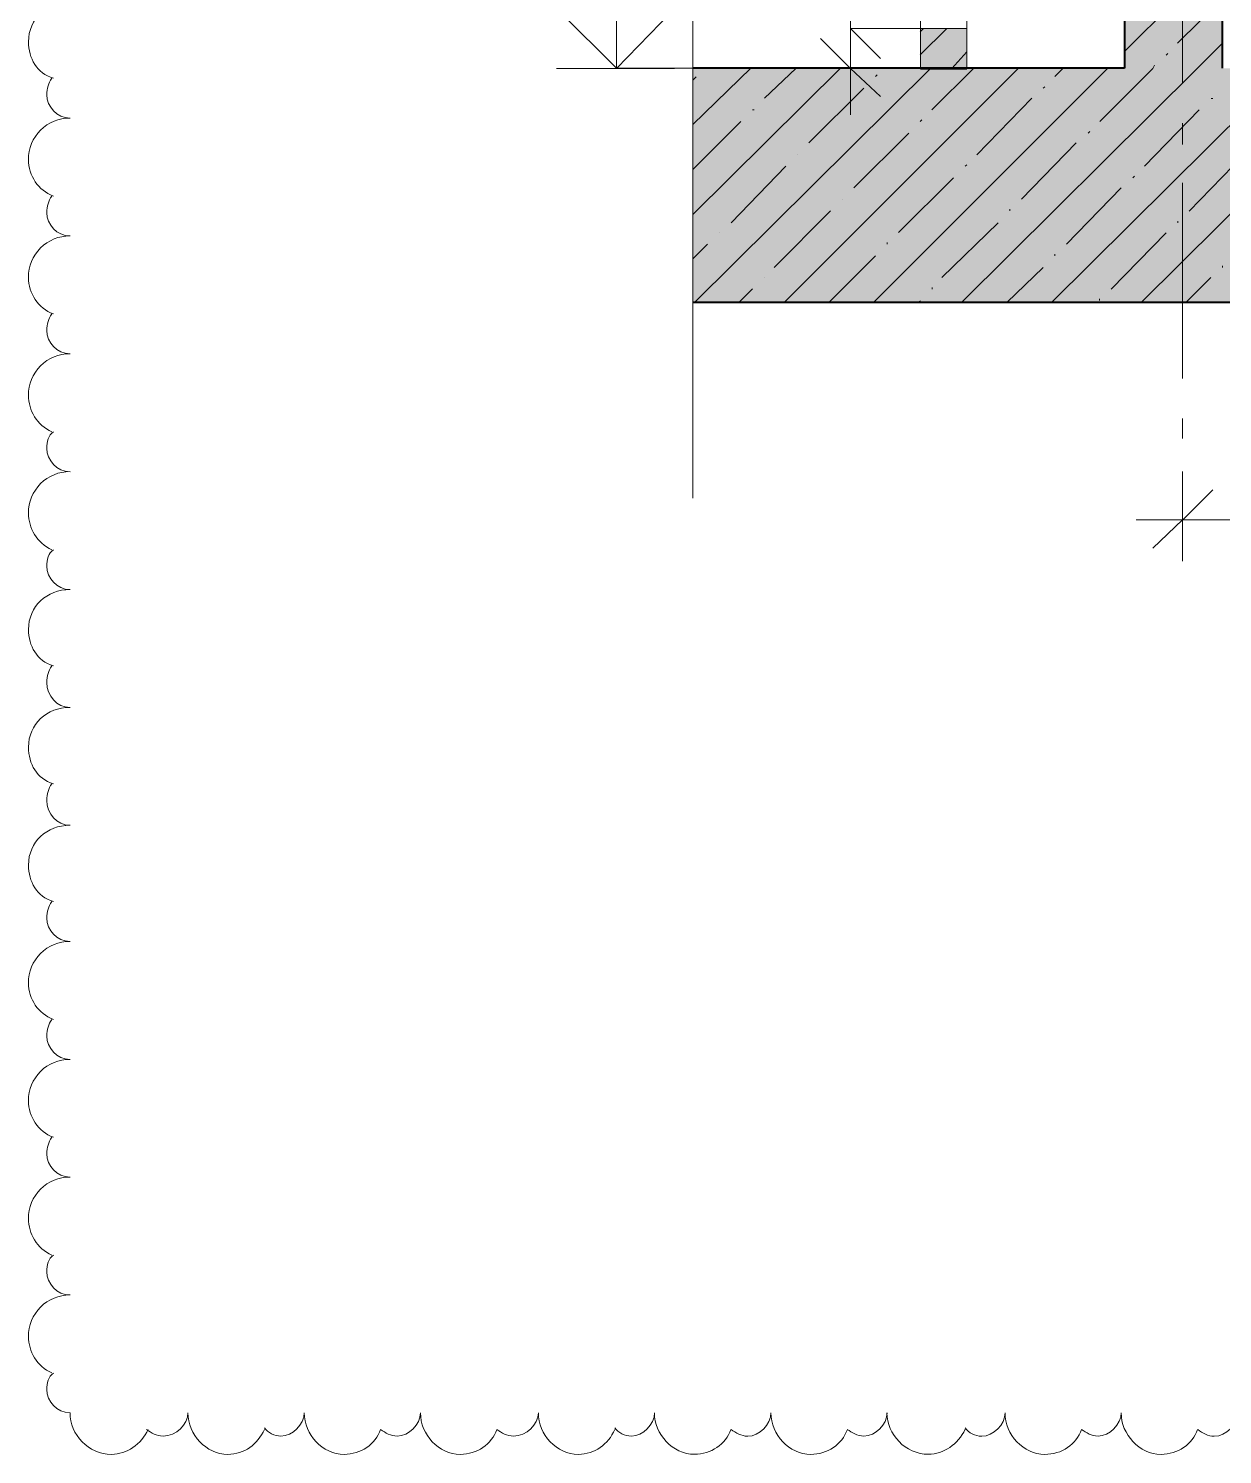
# Model space of a CAD drawing. Header units: millimetres. Extents: x -401725 to 250493, y 305116 to 802890.
# Drawn here: x -375110.133 to -375108.935, y 508964.084 to 508965.515 of the extents above; entities that cross this region are included whole.
import ezdxf

# ---------------------------------------------------------------- set-up
doc = ezdxf.new("R2010")
doc.units = ezdxf.units.MM
doc.layers.add('PDF _Геометрия', color=7, linetype='Continuous', true_color=0x1d1d1d)
doc.layers.add('PDF _Сплошная заливка', color=7, linetype='Continuous', true_color=0xffffff)

msp = doc.modelspace()

# ---------------------------------------------------------------- hatches: boundary and pattern name
at = {"layer": 'PDF _Сплошная заливка', "transparency": 33554559}
h = msp.add_hatch(color=256, dxfattribs=at)
h.paths.add_polyline_path([(-375105.6493, 508965.2415), (-375105.6493, 508965.4755), (-375109.4664, 508965.4755), (-375109.4664, 508965.2415)])
h.paths.add_polyline_path([(-375105.491, 508965.2415), (-375105.491, 508965.4755), (-375105.6293, 508965.4755), (-375105.6293, 508965.2415)])

# ---------------------------------------------------------------- linework, layer by layer
at = {"layer": 'PDF _Геометрия', "color": 7, "lineweight": 9}
for points in [[(-375109.4665, 508965.0439), (-375109.4665, 508966.9338)], [(-375109.3548, 508966.3422), (-375109.3081, 508966.3422), (-375109.3081, 508965.4689)], [(-375109.238, 508966.3537), (-375109.1913, 508966.3537), (-375109.1913, 508965.4754)], [(-375109.238, 508965.5153), (-375109.238, 508966.342)], [(-375109.1913, 508966.3537), (-375109.1913, 508966.342), (-375109.1913, 508965.5154)], [(-375109.0332, 508965.4756), (-375109.0332, 508966.3539)], [(-375109.3081, 508965.6738), (-375109.3081, 508965.5139)], [(-375108.9748, 508965.4604), (-375108.9748, 508965.6571)], [(-375109.5431, 508965.4755), (-375109.5431, 508965.5939)], [(-375109.3081, 508965.5621), (-375109.3081, 508965.4287)], [(-375109.3081, 508965.5139), (-375109.3081, 508965.4955)], [(-375109.238, 508965.5154), (-375109.1913, 508965.5154)], [(-375109.238, 508965.4754), (-375109.238, 508965.5153)], [(-375109.1913, 508965.5154), (-375109.1913, 508965.4754)], [(-375108.9348, 508965.5155), (-375108.9348, 508965.5105)], [(-375108.9348, 508965.5105), (-375108.9348, 508965.4755)], [(-375109.4847, 508965.4754), (-375109.6031, 508965.4754)], [(-375109.3931, 508965.4755), (-375109.5432, 508965.4755)], [(-375109.4663, 508965.4754), (-375109.238, 508965.4754)], [(-375109.3247, 508965.4753), (-375109.3931, 508965.4753)], [(-375109.3081, 508965.4754), (-375109.3548, 508965.4754)], [(-375109.308, 508965.4754), (-375109.238, 508965.4754)], [(-375109.1913, 508965.4754), (-375109.238, 508965.4754)], [(-375109.1915, 508965.4756), (-375109.0332, 508965.4756)], [(-375108.9748, 508965.3988), (-375108.9748, 508965.4205)], [(-375108.9748, 508965.1639), (-375108.9748, 508965.3604)], [(-375108.9748, 508965.1038), (-375108.9748, 508965.1238)], [(-375107.6547, 508965.0705), (-375107.6547, 508965.0221), (-375109.0214, 508965.0221)], [(-375108.9748, 508964.9805), (-375108.9748, 508965.0221), (-375108.9748, 508965.0705)]]:
    msp.add_lwpolyline(points, dxfattribs=at)
at = {"layer": 'PDF _Геометрия', "color": 7, "lineweight": 40}
for points in [[(-375109.0332, 508966.7089), (-375109.0332, 508965.4755)], [(-375108.9348, 508965.4755), (-375108.9348, 508966.7089)], [(-375109.0332, 508965.4756), (-375109.4665, 508965.4756)], [(-375109.238, 508965.4754), (-375109.1913, 508965.4754)], [(-375109.4665, 508965.2406), (-375105.648, 508965.2406)]]:
    msp.add_lwpolyline(points, dxfattribs=at)
at = {"layer": 'PDF _Геометрия', "lineweight": 9}
for points in [[(-375109.0332, 508965.4922), (-375108.9348, 508965.5905)], [(-375108.9798, 508965.5006), (-375108.9348, 508965.5455)], [(-375109.2381, 508965.5121), (-375109.2347, 508965.5155)], [(-375109.2381, 508965.4888), (-375109.2114, 508965.5155)], [(-375108.9598, 508965.4755), (-375108.9348, 508965.5006)], [(-375109.2063, 508965.4754), (-375109.1913, 508965.492)], [(-375108.9914, 508965.4887), (-375108.9897, 508965.4904)], [(-375109.4664, 508965.3288), (-375109.3181, 508965.4756)], [(-375109.4663, 508965.4189), (-375109.4081, 508965.4755)], [(-375109.4646, 508965.2404), (-375109.228, 508965.4753)], [(-375109.3946, 508965.4453), (-375109.363, 508965.4754)], [(-375109.3747, 508965.2403), (-375109.1397, 508965.4754)], [(-375109.2847, 508965.2405), (-375109.0497, 508965.4755)], [(-375109.2832, 508965.4672), (-375109.2815, 508965.4689)], [(-375109.2264, 508965.4338), (-375109.1847, 508965.4754)], [(-375109.1964, 508965.2405), (-375108.9598, 508965.4756)], [(-375109.1063, 508965.2403), (-375108.8696, 508965.4753)], [(-375109.1032, 508965.4672), (-375109.0948, 508965.4756)], [(-375109.058, 508965.422), (-375109.0046, 508965.4753)], [(-375109.0163, 508965.2404), (-375108.7797, 508965.4754)], [(-375109.0047, 508965.4753), (-375109.003, 508965.4787)], [(-375109.4663, 508965.4636), (-375109.4629, 508965.4669)], [(-375109.3498, 508965.4006), (-375109.2948, 508965.4555)], [(-375109.1147, 508965.4555), (-375109.113, 508965.457)], [(-375109.1813, 508965.3887), (-375109.1263, 508965.4453)], [(-375108.9463, 508965.4452), (-375108.9446, 508965.4452)], [(-375109.4065, 508965.4339), (-375109.4048, 508965.4339)], [(-375109.0132, 508965.3773), (-375108.9582, 508965.4339)], [(-375109.4665, 508965.3738), (-375109.4181, 508965.4221)], [(-375109.2381, 508965.422), (-375109.2364, 508965.4237)], [(-375109.0696, 508965.4104), (-375109.0679, 508965.4119)], [(-375109.3048, 508965.3555), (-375109.2497, 508965.4104)], [(-375109.1366, 508965.3439), (-375109.0815, 508965.4006)], [(-375109.3613, 508965.3888), (-375109.3613, 508965.3888)], [(-375108.9681, 508965.3321), (-375108.9131, 508965.3889)], [(-375109.428, 508965.3204), (-375109.373, 508965.3771)], [(-375109.193, 508965.3771), (-375109.1913, 508965.3786)], [(-375109.2598, 508965.3106), (-375109.2049, 508965.3656)], [(-375109.0914, 508965.2988), (-375109.0364, 508965.3555)], [(-375109.0248, 508965.3656), (-375109.0231, 508965.3671)], [(-375109.3165, 508965.344), (-375109.3165, 508965.344)], [(-375109.3848, 508965.2756), (-375109.3282, 508965.3322)], [(-375109.1481, 508965.3322), (-375109.1481, 508965.3339)], [(-375109.4398, 508965.3106), (-375109.4398, 508965.3106)], [(-375109.2164, 508965.2655), (-375109.1598, 508965.3204)], [(-375109.0464, 508965.2538), (-375108.9913, 508965.3104)], [(-375108.9796, 508965.3204), (-375108.9796, 508965.322)], [(-375109.4665, 508965.284), (-375109.4515, 508965.2989)], [(-375109.2714, 508965.2987), (-375109.2714, 508965.3004)], [(-375109.3298, 508965.2404), (-375109.2831, 508965.2872)], [(-375109.103, 508965.287), (-375109.103, 508965.2887)], [(-375109.1513, 508965.2404), (-375109.1147, 508965.2754)], [(-375108.9348, 508965.2756), (-375108.9348, 508965.2771)], [(-375109.4197, 508965.2405), (-375109.4064, 508965.2539)], [(-375109.3948, 508965.2655), (-375109.3948, 508965.2655)], [(-375109.2263, 508965.2537), (-375109.2263, 508965.2554)], [(-375108.9714, 508965.2405), (-375108.9465, 508965.2655)], [(-375109.2414, 508965.2404), (-375109.238, 508965.2421)], [(-375109.0582, 508965.2422), (-375109.0582, 508965.2439)]]:
    msp.add_lwpolyline(points, dxfattribs=at)
at = {"layer": 'PDF _Геометрия', "color": 7, "lineweight": 18}
for points in [[(-375109.5431, 508965.4755), (-375109.5997, 508965.5322)], [(-375109.5429, 508965.4753), (-375109.4879, 508965.5321)], [(-375109.3081, 508965.4754), (-375109.3381, 508965.5054)], [(-375109.308, 508965.4753), (-375109.2779, 508965.447)], [(-375108.9747, 508965.022), (-375108.9446, 508965.0521)], [(-375108.9748, 508965.0221), (-375109.0048, 508964.9938)]]:
    msp.add_lwpolyline(points, dxfattribs=at)
msp.add_lwpolyline([(-375109.2779, 508965.4853), (-375109.308, 508965.5153)], close=True, dxfattribs=at)
at = {"layer": 'PDF _Геометрия', "color": 7, "lineweight": 9}
msp.add_lwpolyline([(-375109.238, 508965.5153), (-375109.308, 508965.5153)], close=True, dxfattribs=at)
at = {"layer": 'PDF _Геометрия', "color": 1, "lineweight": 9}
for points in [[(-375110.0914, 508965.4254, 0.42), (-375110.1331, 508965.3838, 0.312569), (-375110.1081, 508965.3471)], [(-375110.0914, 508965.3071, 0.42), (-375110.1331, 508965.2655, 0.312569), (-375110.1081, 508965.2288)], [(-375110.0914, 508964.5988, 0.42), (-375110.1331, 508964.5571, 0.312569), (-375110.1081, 508964.5205)], [(-375110.0914, 508964.4804, 0.42), (-375110.1331, 508964.4388, 0.312569), (-375110.1081, 508964.4021)]]:
    msp.add_lwpolyline(points, format="xyb", dxfattribs=at)
for points in [[(-375110.0914, 508965.4254), (-375110.0914, 508965.4254)], [(-375110.0914, 508965.3071), (-375110.0914, 508965.3071)], [(-375110.0914, 508965.1888), (-375110.0914, 508965.1888)], [(-375110.0914, 508965.0704), (-375110.0914, 508965.0704)], [(-375110.0914, 508964.9521), (-375110.0914, 508964.9521)], [(-375110.0914, 508964.8338), (-375110.0914, 508964.8338)], [(-375110.0914, 508964.7154), (-375110.0914, 508964.7154)], [(-375110.0914, 508964.5988), (-375110.0914, 508964.5988)], [(-375110.0914, 508964.4804), (-375110.0914, 508964.4804)], [(-375110.0914, 508964.3621), (-375110.0914, 508964.3621)], [(-375110.0914, 508964.2438), (-375110.0914, 508964.2438)], [(-375110.0914, 508964.1255), (-375110.0914, 508964.1255)]]:
    msp.add_lwpolyline(points, dxfattribs=at)
for centre in [(-375110.0918, 508965.1475), (-375110.0918, 508965.0292), (-375110.0918, 508964.3209), (-375110.0918, 508964.2025)]:
    msp.add_arc(centre, 0.0413, 89.4352, 180.5648, dxfattribs=at)
for points in [[(-375110.1331, 508965.5021), (-375110.1331, 508965.5254), (-375110.1147, 508965.5421), (-375110.0914, 508965.5421)], [(-375110.1081, 508965.4655), (-375110.1247, 508965.4705), (-375110.1331, 508965.4854), (-375110.1331, 508965.5021)], [(-375110.1147, 508965.4488), (-375110.1147, 508965.4554), (-375110.1131, 508965.4604), (-375110.1097, 508965.4654)], [(-375110.0914, 508965.4254), (-375110.1047, 508965.4254), (-375110.1147, 508965.4371), (-375110.1147, 508965.4488)], [(-375110.1147, 508965.3304), (-375110.1147, 508965.3371), (-375110.1131, 508965.3421), (-375110.1097, 508965.3471)], [(-375110.0914, 508965.3071), (-375110.1047, 508965.3071), (-375110.1147, 508965.3188), (-375110.1147, 508965.3304)], [(-375110.1147, 508965.2121), (-375110.1147, 508965.2188), (-375110.1131, 508965.2238), (-375110.1097, 508965.2288)], [(-375110.0914, 508965.1888), (-375110.1047, 508965.1888), (-375110.1147, 508965.2004), (-375110.1147, 508965.2121)], [(-375110.1097, 508965.1105), (-375110.1247, 508965.1171), (-375110.1331, 508965.1321), (-375110.1331, 508965.1471)], [(-375110.1147, 508965.0938), (-375110.1147, 508965.1004), (-375110.1131, 508965.1071), (-375110.1081, 508965.1104)], [(-375110.0914, 508965.0704), (-375110.1047, 508965.0704), (-375110.1147, 508965.0821), (-375110.1147, 508965.0938)], [(-375110.1097, 508964.9921), (-375110.1247, 508964.9988), (-375110.1331, 508965.0138), (-375110.1331, 508965.0288)], [(-375110.1147, 508964.9754), (-375110.1147, 508964.9821), (-375110.1131, 508964.9888), (-375110.1081, 508964.9921)], [(-375110.0914, 508964.9521), (-375110.1047, 508964.9521), (-375110.1147, 508964.9638), (-375110.1147, 508964.9754)], [(-375110.1331, 508964.9121), (-375110.1331, 508964.9354), (-375110.1147, 508964.9521), (-375110.0914, 508964.9521)], [(-375110.1081, 508964.8755), (-375110.1247, 508964.8805), (-375110.1331, 508964.8954), (-375110.1331, 508964.9121)], [(-375110.1147, 508964.8588), (-375110.1147, 508964.8654), (-375110.1131, 508964.8704), (-375110.1097, 508964.8754)], [(-375110.0914, 508964.8338), (-375110.1047, 508964.8338), (-375110.1147, 508964.8454), (-375110.1147, 508964.8588)], [(-375110.1331, 508964.7938), (-375110.1331, 508964.8171), (-375110.1147, 508964.8338), (-375110.0914, 508964.8338)], [(-375110.1081, 508964.7571), (-375110.1247, 508964.7621), (-375110.1331, 508964.7771), (-375110.1331, 508964.7938)], [(-375110.1147, 508964.7404), (-375110.1147, 508964.7471), (-375110.1131, 508964.7521), (-375110.1097, 508964.7571)], [(-375110.0914, 508964.7154), (-375110.1047, 508964.7154), (-375110.1147, 508964.7271), (-375110.1147, 508964.7404)], [(-375110.1331, 508964.6755), (-375110.1331, 508964.6988), (-375110.1147, 508964.7154), (-375110.0914, 508964.7154)], [(-375110.1081, 508964.6388), (-375110.1247, 508964.6438), (-375110.1331, 508964.6588), (-375110.1331, 508964.6755)], [(-375110.1147, 508964.6221), (-375110.1147, 508964.6288), (-375110.1131, 508964.6338), (-375110.1097, 508964.6388)], [(-375110.0914, 508964.5988), (-375110.1047, 508964.5988), (-375110.1147, 508964.6104), (-375110.1147, 508964.6221)], [(-375110.1147, 508964.5038), (-375110.1147, 508964.5104), (-375110.1131, 508964.5154), (-375110.1097, 508964.5204)], [(-375110.0914, 508964.4804), (-375110.1047, 508964.4804), (-375110.1147, 508964.4921), (-375110.1147, 508964.5038)], [(-375110.1147, 508964.3854), (-375110.1147, 508964.3921), (-375110.1131, 508964.3971), (-375110.1097, 508964.4021)], [(-375110.0914, 508964.3621), (-375110.1047, 508964.3621), (-375110.1147, 508964.3738), (-375110.1147, 508964.3854)], [(-375110.1097, 508964.2838), (-375110.1247, 508964.2905), (-375110.1331, 508964.3055), (-375110.1331, 508964.3204)], [(-375110.1147, 508964.2671), (-375110.1147, 508964.2738), (-375110.1131, 508964.2804), (-375110.1081, 508964.2838)], [(-375110.0914, 508964.2438), (-375110.1047, 508964.2438), (-375110.1147, 508964.2554), (-375110.1147, 508964.2671)], [(-375110.1097, 508964.1655), (-375110.1247, 508964.1721), (-375110.1331, 508964.1871), (-375110.1331, 508964.2021)], [(-375110.1147, 508964.1488), (-375110.1147, 508964.1554), (-375110.1131, 508964.1621), (-375110.1081, 508964.1654)], [(-375110.0914, 508964.1255), (-375110.1047, 508964.1255), (-375110.1147, 508964.1371), (-375110.1147, 508964.1488)], [(-375110.0497, 508964.0838), (-375110.0731, 508964.0838), (-375110.0914, 508964.1038), (-375110.0914, 508964.1255)], [(-375109.9731, 508964.1255), (-375109.9731, 508964.1138), (-375109.9847, 508964.1021), (-375109.9981, 508964.1021)], [(-375109.9331, 508964.0838), (-375109.9547, 508964.0838), (-375109.9731, 508964.1038), (-375109.9731, 508964.1255)], [(-375109.8564, 508964.1255), (-375109.8564, 508964.1138), (-375109.8681, 508964.1021), (-375109.8797, 508964.1021)], [(-375109.8164, 508964.0838), (-375109.8381, 508964.0838), (-375109.8564, 508964.1038), (-375109.8564, 508964.1255)], [(-375109.7397, 508964.1255), (-375109.7397, 508964.1138), (-375109.7514, 508964.1021), (-375109.7631, 508964.1021)], [(-375109.6997, 508964.0838), (-375109.7214, 508964.0838), (-375109.7397, 508964.1038), (-375109.7397, 508964.1255)], [(-375109.6214, 508964.1255), (-375109.6214, 508964.1138), (-375109.6331, 508964.1021), (-375109.6464, 508964.1021)], [(-375109.5813, 508964.0838), (-375109.603, 508964.0838), (-375109.6214, 508964.1037), (-375109.6214, 508964.1254)], [(-375109.5048, 508964.1255), (-375109.5048, 508964.1138), (-375109.5165, 508964.1022), (-375109.528, 508964.1022)], [(-375109.4648, 508964.0839), (-375109.4866, 508964.0839), (-375109.5049, 508964.1039), (-375109.5049, 508964.1256)], [(-375109.388, 508964.1254), (-375109.388, 508964.1136), (-375109.3996, 508964.102), (-375109.4113, 508964.102)], [(-375109.3481, 508964.0838), (-375109.3697, 508964.0838), (-375109.388, 508964.1038), (-375109.388, 508964.1254)], [(-375109.2714, 508964.1255), (-375109.2714, 508964.1138), (-375109.2831, 508964.1022), (-375109.2947, 508964.1022)], [(-375109.2299, 508964.0839), (-375109.2531, 508964.0839), (-375109.2715, 508964.1039), (-375109.2715, 508964.1255)], [(-375109.153, 508964.1254), (-375109.153, 508964.1137), (-375109.1647, 508964.102), (-375109.1764, 508964.102)], [(-375109.1131, 508964.0837), (-375109.1347, 508964.0837), (-375109.153, 508964.1037), (-375109.153, 508964.1255)], [(-375109.0364, 508964.1256), (-375109.0364, 508964.1138), (-375109.0482, 508964.1021), (-375109.0597, 508964.1021)], [(-375108.9965, 508964.0838), (-375109.0182, 508964.0838), (-375109.0365, 508964.1039), (-375109.0365, 508964.1255)], [(-375108.9196, 508964.1253), (-375108.9196, 508964.1136), (-375108.9312, 508964.102), (-375108.943, 508964.102)], [(-375110.0131, 508964.1088), (-375110.0197, 508964.0938), (-375110.0347, 508964.0838), (-375110.0497, 508964.0838)], [(-375109.9981, 508964.1021), (-375110.0047, 508964.1021), (-375110.0097, 508964.1055), (-375110.0147, 508964.1088)], [(-375109.8964, 508964.1088), (-375109.9031, 508964.0938), (-375109.9164, 508964.0838), (-375109.9331, 508964.0838)], [(-375109.8797, 508964.1021), (-375109.8864, 508964.1021), (-375109.893, 508964.1055), (-375109.8964, 508964.1105)], [(-375109.7797, 508964.1088), (-375109.7847, 508964.0938), (-375109.7997, 508964.0838), (-375109.8164, 508964.0838)], [(-375109.7631, 508964.1021), (-375109.7697, 508964.1021), (-375109.7747, 508964.1055), (-375109.7797, 508964.1088)], [(-375109.6631, 508964.1088), (-375109.6681, 508964.0938), (-375109.6831, 508964.0838), (-375109.6997, 508964.0838)], [(-375109.6464, 508964.1021), (-375109.6531, 508964.1021), (-375109.6581, 508964.1055), (-375109.6631, 508964.1088)], [(-375109.5447, 508964.1087), (-375109.5514, 508964.0938), (-375109.5648, 508964.0838), (-375109.5813, 508964.0838)], [(-375109.528, 508964.1022), (-375109.5347, 508964.1022), (-375109.5414, 508964.1054), (-375109.5448, 508964.1104)], [(-375109.4282, 508964.1089), (-375109.4332, 508964.0938), (-375109.4481, 508964.0839), (-375109.4648, 508964.0839)], [(-375109.4113, 508964.102), (-375109.4179, 508964.102), (-375109.4229, 508964.1054), (-375109.428, 508964.1087)], [(-375109.3113, 508964.1087), (-375109.3164, 508964.0937), (-375109.3314, 508964.0838), (-375109.3481, 508964.0838)], [(-375109.2947, 508964.1022), (-375109.3015, 508964.1022), (-375109.3064, 508964.1056), (-375109.3114, 508964.1088)], [(-375109.1932, 508964.109), (-375109.1998, 508964.0939), (-375109.2148, 508964.0839), (-375109.2299, 508964.0839)], [(-375109.1764, 508964.102), (-375109.183, 508964.102), (-375109.1896, 508964.1054), (-375109.193, 508964.1104)], [(-375109.0764, 508964.1088), (-375109.0813, 508964.0937), (-375109.0964, 508964.0837), (-375109.1131, 508964.0837)], [(-375109.0597, 508964.1021), (-375109.0664, 508964.1021), (-375109.0715, 508964.1055), (-375109.0764, 508964.1089)], [(-375108.9598, 508964.1089), (-375108.9648, 508964.0939), (-375108.9798, 508964.0838), (-375108.9965, 508964.0838)], [(-375108.943, 508964.102), (-375108.9495, 508964.102), (-375108.9547, 508964.1052), (-375108.9596, 508964.1087)]]:
    msp.add_open_spline(points, degree=3, dxfattribs=at)
at = {"layer": 'PDF _Сплошная заливка', "lineweight": 5, "transparency": 33554559}
for points in [[(-375109.0331, 508966.7089), (-375108.9348, 508966.7089), (-375109.0331, 508965.4755), (-375108.9348, 508965.4755)], [(-375109.238, 508965.5154), (-375109.1913, 508965.5154), (-375109.238, 508965.4752), (-375109.1913, 508965.4752)]]:
    msp.add_solid(points, dxfattribs=at)

doc.saveas('drawing.dxf')
